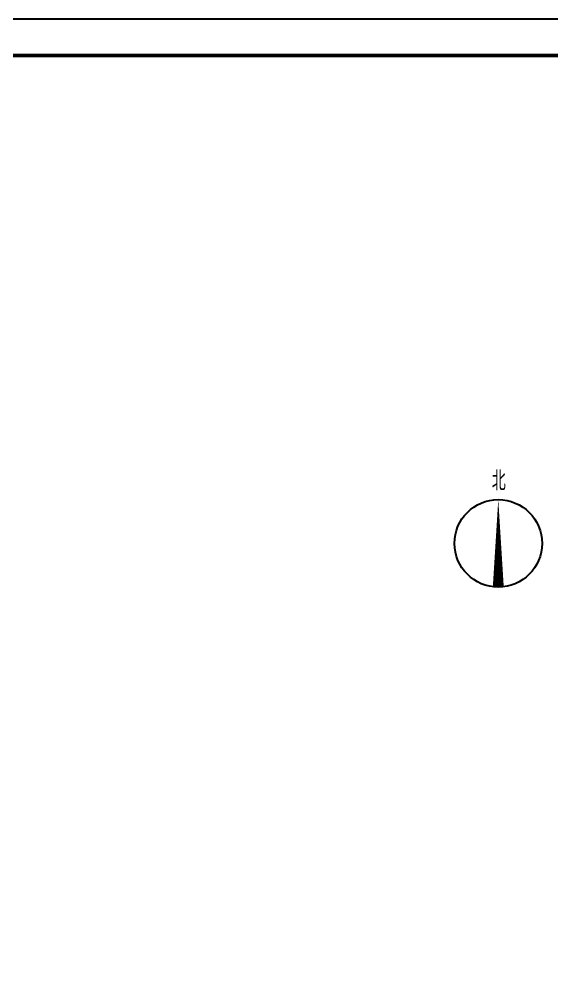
# Model space of a CAD drawing. Extents: x 815029915 to 815825525, y 579155098 to 579748855.
# Drawn here: x 815228619 to 815243227, y 579582167 to 579608320 of the extents above; entities that cross this region are included whole.
import ezdxf

# ---------------------------------------------------------------- set-up
doc = ezdxf.new("R2010")
doc.units = 0
doc.header["$LTSCALE"] = 100
doc.header["$MEASUREMENT"] = 0
for name, color, linetype in [('AXIS', 3, 'Continuous'), ('DIM_SYMB', 3, 'Continuous'), ('PUB_TEXT', 7, 'Continuous'), ('ZG-图框层', 4, 'Continuous'), ('zm', 1, 'Continuous')]:
    doc.layers.add(name, color=color, linetype=linetype)
doc.styles.add('_TCH_DIM', font='SIMPLEX', dxfattribs={"bigfont": 'GBCBIG'})
doc.styles.add('_TCH_DIM_T3', font='SIMPLEX', dxfattribs={"width": 0.705882, "bigfont": 'GBCBIG'})
doc.dimstyles.new('_TCH_ARCH-100', dxfattribs={"dimscale": 100, "dimtxt": 2.975, "dimasz": 1, "dimexe": 2.5, "dimexo": 3, "dimgap": 1, "dimtad": 1, "dimdec": 0, "dimzin": 0, "dimdsep": 46, "dimtxsty": '_TCH_DIM_T3', "dimblk": 'ARCHTICK', "dimcen": 0.09, "dimclrt": 7, "dimazin": 2, "dimtfac": 1, "dimtdec": 0, "dimtix": 1, "dimtmove": 2, "dimatfit": 3, "dimfxl": 0, "dimtolj": 1, "dimtzin": 0, "dimarcsym": 0})

# ---------------------------------------------------------------- blocks, each defined once
blk = doc.blocks.new('_ArchTick')
at = {"color": 0, "linetype": 'ByBlock', "const_width": 0.4}
blk.add_lwpolyline([(-0.5, -0.5), (0.5, 0.5)], dxfattribs=at)
blk = doc.blocks.new('*D169')
at = {"layer": 'AXIS', "color": 0, "lineweight": -2, "transparency": 16777216}
for p, q in [((815211815, 579591808), (815214114, 579594106)), ((815213937, 579593930), (815251413, 579556453)), ((815249292, 579554332), (815251590, 579556630))]:
    blk.add_line(p, q, dxfattribs=at)
at = {"layer": 'Defpoints', "color": 0, "transparency": 16777216}
for p in [(815211603, 579591596), (815251413, 579556453), (815249080, 579554120)]:
    blk.add_point(p, dxfattribs=at)
at = {"layer": 'AXIS', "color": 0, "lineweight": -2, "transparency": 16777216, "xscale": 100, "yscale": 100, "zscale": 100}
for p, rotation in [((815213937, 579593930), 135.0000000001822), ((815251413, 579556453), 315.0000000001822)]:
    blk.add_blockref('_ArchTick', p, dxfattribs=dict(at, rotation=rotation))
at = {"layer": 'AXIS', "color": 7, "transparency": 16777216, "insert": (815232851, 579575367), "char_height": 297.5, "attachment_point": 5, "rotation": 315, "style": '_TCH_DIM_T3'}
blk.add_mtext('\\A1;53000', dxfattribs=at)
blk = doc.blocks.new('ll')
at = {"layer": 'ZG-图框层'}
blk.add_lwpolyline([(815136770, 579524220), (815255670, 579524220), (815255670, 579608320), (815136770, 579608320)], close=True, dxfattribs=at)

msp = doc.modelspace()

# ---------------------------------------------------------------- linework, layer by layer
at = {"layer": 'DIM_SYMB'}
msp.add_lwpolyline([(815241756.5, 579592745.1, 300, 0, 0), (815241756.5, 579595145.1, 0, 0, 0)], format="xyseb", dxfattribs=at)
msp.add_circle((815241756.5, 579593945.1), 1200, dxfattribs=at)
at = {"layer": 'ZG-图框层', "const_width": 100}
msp.add_lwpolyline([(815139270.1, 579525220), (815254670.1, 579525220), (815254670.1, 579607320), (815139270.1, 579607320)], close=True, dxfattribs=at)

# ---------------------------------------------------------------- block references
at = {"layer": 'zm', "color": 1}
msp.add_blockref('ll', (0, 0), dxfattribs=at)

# ---------------------------------------------------------------- texts
at = {"layer": 'PUB_TEXT', "style": '_TCH_DIM'}
msp.add_text('北', height=533.3, dxfattribs=at).set_placement((815241578.7, 579595395.1))

# ---------------------------------------------------------------- dimensions: what is measured, and where the dimension line sits
at = {"layer": 'AXIS'}
dim = msp.add_aligned_dim(p1=(815211603.3, 579591596.2), p2=(815249080, 579554119.6), distance=3300, dimstyle='_TCH_ARCH-100', dxfattribs=at)
dim.commit()
dim.dimension.update_dxf_attribs({"geometry": '*D169', "text_midpoint": (815232851, 579575367.3)})

doc.saveas('drawing.dxf')
